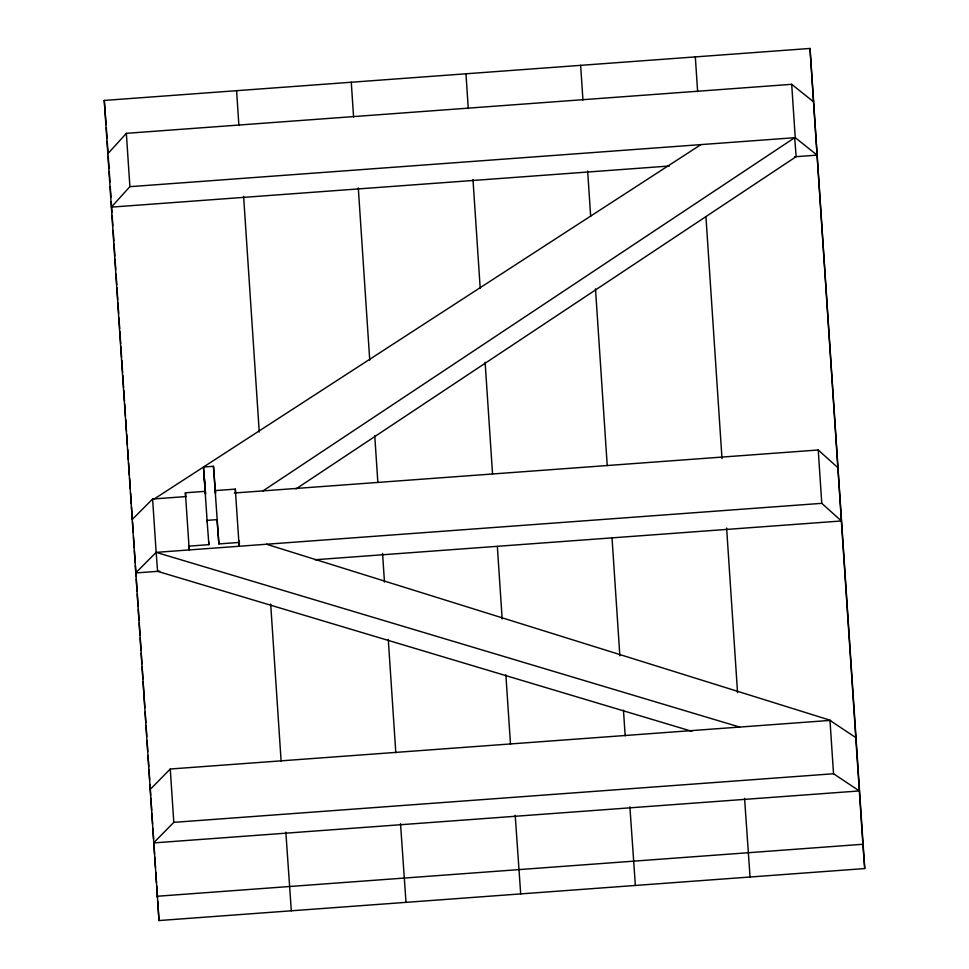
<?xml version="1.0" encoding="UTF-8"?>
<svg xmlns="http://www.w3.org/2000/svg" width="969" height="969" viewBox="0 0 969 969"><rect width="100%" height="100%" fill="white"/><g stroke="black" fill="none" stroke-linecap="round" stroke-linejoin="round"><path stroke-width="1.45" d="M107.801 153.78L126.345 133.334L791.697 84.315L813.548 101.793M794.471 156.796L817.097 155.137L795.234 137.659L129.894 186.678L111.35 207.124L669.313 166.014M150.038 789.578L170.265 769.011L830.615 720.367L266.511 544.239M173.802 822.354L153.574 842.921L859.321 790.934L833.534 773.746L173.802 822.354L170.265 769.011M132.099 519.614L152.605 499.023L186 496.564M315.095 559.743L841.395 520.971L821.773 503.335L156.154 552.366L135.648 572.958L159.776 571.177M262.974 490.895L794.677 137.707L796.143 156.675L295.933 488.945M154.313 498.902L700.95 144.611M104.264 100.437L810.011 48.45L864.736 868.563L158.989 920.55L104.264 100.437L106.13 124.722M207.16 521.661L203.49 467.034L213.471 466.307L215.53 493.342L215.348 490.593L235.31 489.115L235.6 492.906M208.723 541.913L208.904 544.663L188.943 546.141L189.234 549.932L185.394 492.797L205.355 491.319L205.137 488.461M234.292 493.003L818.224 449.991L837.846 467.627M208.904 544.663L207.039 520.377L217.02 519.638L218.885 543.924L238.858 542.458L239.149 546.25L235.31 489.115M157.123 896.264L862.87 844.278L810.011 48.45M152.605 499.023L156.154 552.366L739.638 727.065M691.866 731.304L157.608 571.347L156.154 552.366M855.784 737.591L829.985 720.415L833.534 773.746M862.87 844.278L864.736 868.563M750.054 877.006L744.567 798.359M635.373 885.46L629.886 806.802M520.692 893.902L515.205 815.256M405.999 902.357L400.524 823.698M291.318 910.799L285.843 832.153M203.49 467.034L204.919 485.614M203.987 473.805L205.549 494.069L205.355 491.319M185.394 492.797L185.685 496.588M818.224 449.991L821.773 503.335M791.697 84.315L795.234 137.659M695.33 56.892L697.632 91.631M705.953 216.971L722.002 458.591M726.617 528.044L737.554 692.653M580.637 65.347L582.95 100.073M587.662 171.053L590.666 216.353M595.487 288.847L607.224 465.52M612.033 538.013L619.857 655.795M623.467 710.156L625.175 735.834M465.956 73.789L468.269 108.528M472.981 179.507L480.2 288.229M485.118 362.224L492.543 473.974M497.351 546.455L502.16 618.937M505.879 674.812L510.493 744.277M351.275 82.244L353.576 116.97M358.3 187.95L369.734 360.105M374.749 435.602L377.849 482.417M382.561 553.396L384.475 582.09M388.278 639.467L395.812 752.731M236.593 90.686L238.895 125.425M243.607 196.392L259.256 431.968M270.69 604.123L281.119 761.174M239.234 540.617L239.428 543.585M218.885 543.924L213.471 466.307M126.345 133.334L129.894 186.678M106.336 127.751L107.038 138.313M107.232 141.341L108.043 153.417M108.237 156.433L109.037 168.521M109.243 171.537L109.945 182.111M110.248 186.642L110.95 197.216M111.253 201.746L111.956 212.308M112.15 215.336L112.852 225.898M113.155 230.428L113.857 241.002M114.051 244.018L114.863 256.107M115.057 259.123L115.759 269.697M116.062 274.227L116.764 284.801M116.97 287.817L117.77 299.893M117.964 302.922L118.666 313.484M118.969 318.014L119.671 328.588M119.877 331.604L120.677 343.692M120.883 346.708L121.573 357.282M121.779 360.298L122.578 372.387M122.784 375.403L123.584 387.479M123.79 390.507L124.492 401.069M124.686 404.097L125.485 416.173M125.691 419.202L126.491 431.278M126.697 434.294L127.399 444.868M127.702 449.398L128.405 459.972M128.598 462.988L129.398 475.064M129.604 478.092L130.306 488.655M130.609 493.185L131.312 503.759M131.505 506.787L132.317 518.863M132.511 521.879L133.213 532.453M133.516 536.983L134.219 547.558M134.412 550.574L135.224 562.65M135.418 565.678L136.12 576.252M136.326 579.268L137.126 591.344M137.332 594.372L138.131 606.449M138.325 609.465L139.027 620.039M139.233 623.055L140.033 635.143M140.239 638.159L141.038 650.247M141.244 653.263L141.934 663.838M142.14 666.854L142.94 678.93M143.146 681.958L144.853 707.624M145.144 712.154L145.847 722.729M146.053 725.745L146.755 736.319M147.058 740.849L147.76 751.423M148.063 755.953L148.766 766.515M148.96 769.543L149.662 780.106M149.965 784.636L150.667 795.21M150.861 798.226L151.673 810.314M151.867 813.33L152.569 823.904M152.872 828.434L153.574 839.009M153.78 842.025L154.58 854.101M154.774 857.129L155.476 867.691M155.779 872.221L156.481 882.795M156.687 885.823L157.487 897.9M157.693 900.916L158.989 920.55"/></g></svg>
